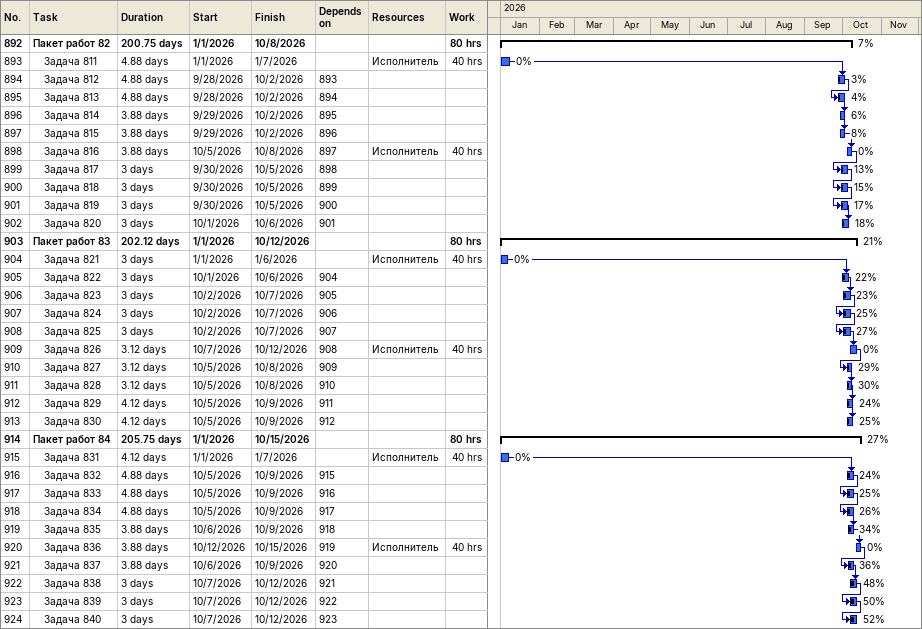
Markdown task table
| ID | Level | Task | Duration | Start | Finish | Predecessors | Resources | % complete | Work (h) |
|---|---|---|---|---|---|---|---|---|---|
| 892 | 1 | **Пакет работ 82** | 200.75d | 2026-01-01 | 2026-10-08 |  |  | 7 | 80 |
| 893 | 2 | Задача 811 | 4.88d | 2026-01-01 | 2026-01-07 |  | Исполнитель | 0 | 40 |
| 894 | 2 | Задача 812 | 4.88d | 2026-09-28 | 2026-10-02 | 893 |  | 3 |  |
| 895 | 2 | Задача 813 | 4.88d | 2026-09-28 | 2026-10-02 | 894 |  | 4 |  |
| 896 | 2 | Задача 814 | 3.88d | 2026-09-29 | 2026-10-02 | 895 |  | 6 |  |
| 897 | 2 | Задача 815 | 3.88d | 2026-09-29 | 2026-10-02 | 896 |  | 8 |  |
| 898 | 2 | Задача 816 | 3.88d | 2026-10-05 | 2026-10-08 | 897 | Исполнитель | 0 | 40 |
| 899 | 2 | Задача 817 | 3d | 2026-09-30 | 2026-10-05 | 898 |  | 13 |  |
| 900 | 2 | Задача 818 | 3d | 2026-09-30 | 2026-10-05 | 899 |  | 15 |  |
| 901 | 2 | Задача 819 | 3d | 2026-09-30 | 2026-10-05 | 900 |  | 17 |  |
| 902 | 2 | Задача 820 | 3d | 2026-10-01 | 2026-10-06 | 901 |  | 18 |  |
| 903 | 1 | **Пакет работ 83** | 202.12d | 2026-01-01 | 2026-10-12 |  |  | 21 | 80 |
| 904 | 2 | Задача 821 | 3d | 2026-01-01 | 2026-01-06 |  | Исполнитель | 0 | 40 |
| 905 | 2 | Задача 822 | 3d | 2026-10-01 | 2026-10-06 | 904 |  | 22 |  |
| 906 | 2 | Задача 823 | 3d | 2026-10-02 | 2026-10-07 | 905 |  | 23 |  |
| 907 | 2 | Задача 824 | 3d | 2026-10-02 | 2026-10-07 | 906 |  | 25 |  |
| 908 | 2 | Задача 825 | 3d | 2026-10-02 | 2026-10-07 | 907 |  | 27 |  |
| 909 | 2 | Задача 826 | 3.12d | 2026-10-07 | 2026-10-12 | 908 | Исполнитель | 0 | 40 |
| 910 | 2 | Задача 827 | 3.12d | 2026-10-05 | 2026-10-08 | 909 |  | 29 |  |
| 911 | 2 | Задача 828 | 3.12d | 2026-10-05 | 2026-10-08 | 910 |  | 30 |  |
| 912 | 2 | Задача 829 | 4.12d | 2026-10-05 | 2026-10-09 | 911 |  | 24 |  |
| 913 | 2 | Задача 830 | 4.12d | 2026-10-05 | 2026-10-09 | 912 |  | 25 |  |
| 914 | 1 | **Пакет работ 84** | 205.75d | 2026-01-01 | 2026-10-15 |  |  | 27 | 80 |
| 915 | 2 | Задача 831 | 4.12d | 2026-01-01 | 2026-01-07 |  | Исполнитель | 0 | 40 |
| 916 | 2 | Задача 832 | 4.88d | 2026-10-05 | 2026-10-09 | 915 |  | 24 |  |
| 917 | 2 | Задача 833 | 4.88d | 2026-10-05 | 2026-10-09 | 916 |  | 25 |  |
| 918 | 2 | Задача 834 | 4.88d | 2026-10-05 | 2026-10-09 | 917 |  | 26 |  |
| 919 | 2 | Задача 835 | 3.88d | 2026-10-06 | 2026-10-09 | 918 |  | 34 |  |
| 920 | 2 | Задача 836 | 3.88d | 2026-10-12 | 2026-10-15 | 919 | Исполнитель | 0 | 40 |
| 921 | 2 | Задача 837 | 3.88d | 2026-10-06 | 2026-10-09 | 920 |  | 36 |  |
| 922 | 2 | Задача 838 | 3d | 2026-10-07 | 2026-10-12 | 921 |  | 48 |  |
| 923 | 2 | Задача 839 | 3d | 2026-10-07 | 2026-10-12 | 922 |  | 50 |  |
| 924 | 2 | Задача 840 | 3d | 2026-10-07 | 2026-10-12 | 923 |  | 52 |  |
